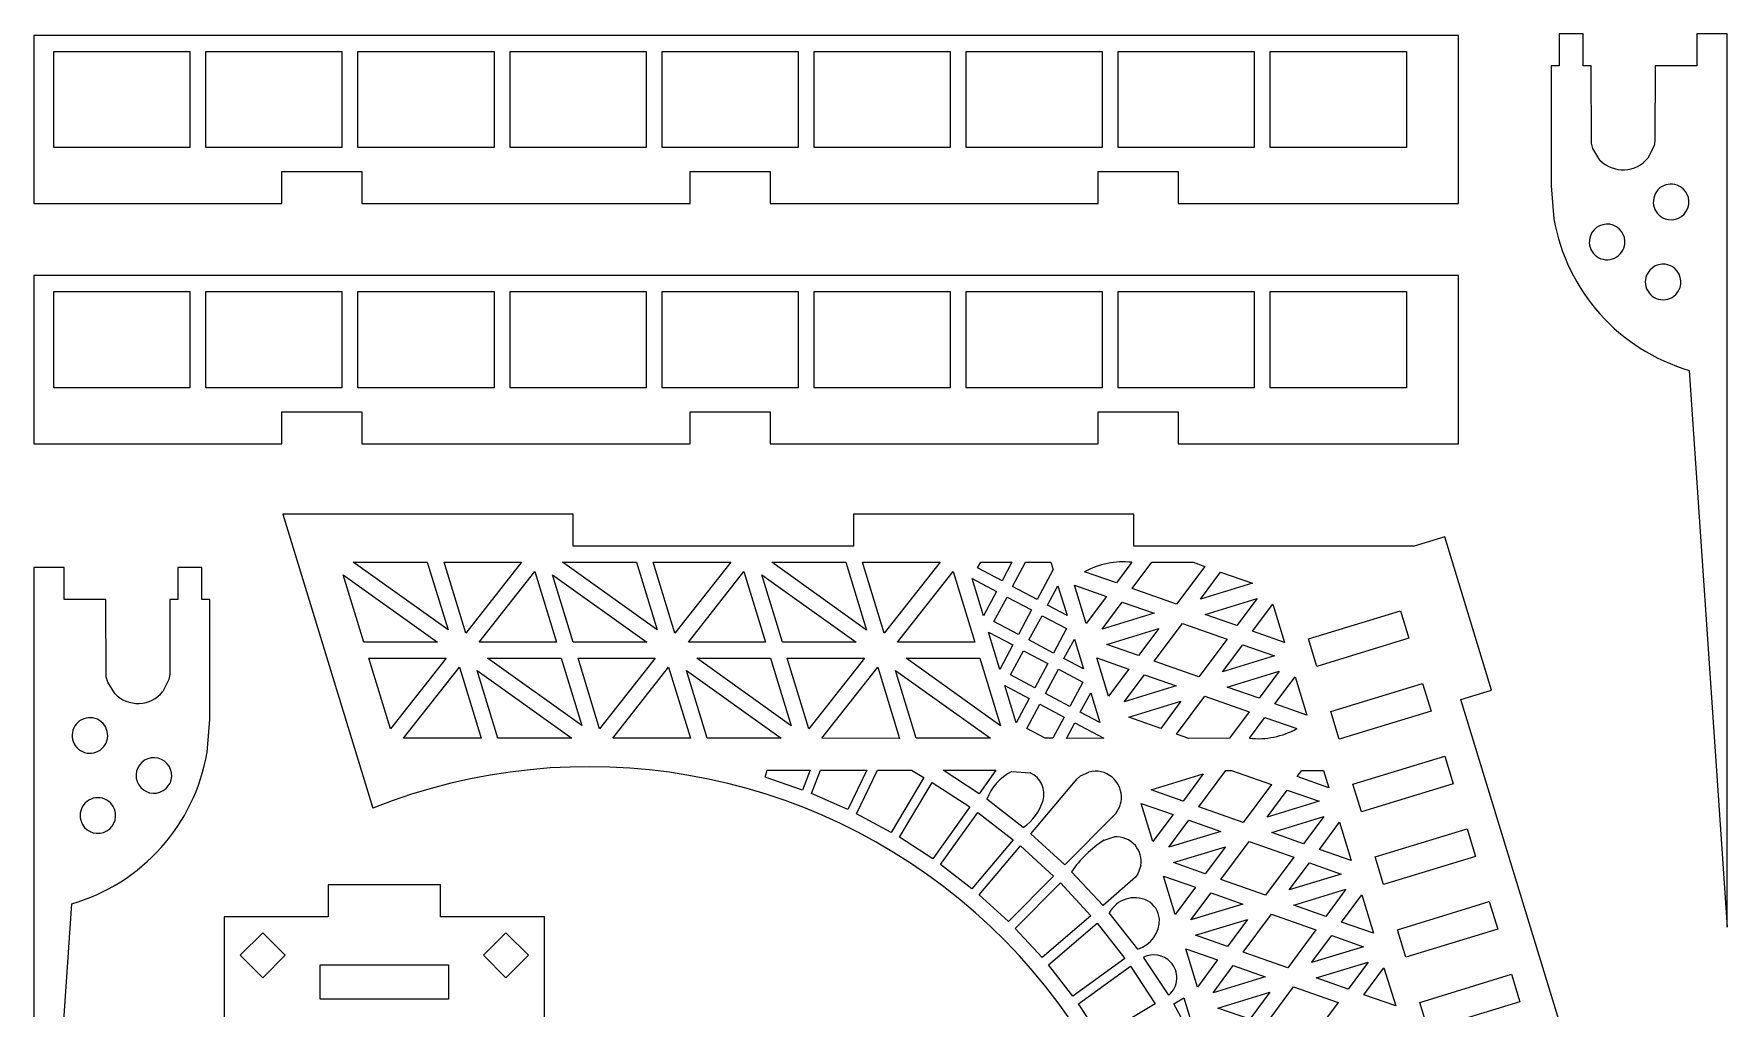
# Model space of a CAD drawing. Extents: x -170 to 20, y -131 to 140.
# Drawn here: x -169.6 to -0.3, y 42.3 to 139.7 of the extents above; entities that cross this region are included whole.
import ezdxf

# ---------------------------------------------------------------- set-up
doc = ezdxf.new("R2010")
doc.units = 0
doc.header["$MEASUREMENT"] = 0
doc.layers.add('CYAN', color=4, linetype='Continuous')

msp = doc.modelspace()

# ---------------------------------------------------------------- linework, layer by layer
at = {"layer": 'CYAN'}
for p, q in [((-27.188992, 139.566493), (-169.588992, 139.566493)), ((-169.588992, 139.566493), (-169.588992, 122.766493)), ((-27.188992, 122.766493), (-27.188992, 139.566493)), ((-14.721992, 139.733493), (-17.121992, 139.733493)), ((-17.121992, 139.733493), (-17.121992, 136.533493)), ((-14.721992, 136.533493), (-14.721992, 139.733493)), ((-0.321992, 139.733493), (-3.361992, 139.733493)), ((-3.361992, 139.733493), (-3.361992, 136.533493)), ((-0.321992, 50.433493), (-0.321992, 139.733493)), ((-167.588992, 128.366493), (-167.588992, 137.966493)), ((-167.588992, 137.966493), (-153.988992, 137.966493)), ((-153.988992, 137.966493), (-153.988992, 128.366493)), ((-152.388992, 128.366493), (-152.388992, 137.966493)), ((-152.388992, 137.966493), (-138.788992, 137.966493)), ((-138.788992, 137.966493), (-138.788992, 128.366493)), ((-137.188992, 128.366493), (-137.188992, 137.966493)), ((-137.188992, 137.966493), (-123.588992, 137.966493)), ((-123.588992, 137.966493), (-123.588992, 128.366493)), ((-121.988992, 128.366493), (-121.988992, 137.966493)), ((-121.988992, 137.966493), (-108.388992, 137.966493)), ((-108.388992, 137.966493), (-108.388992, 128.366493)), ((-106.788992, 128.366493), (-106.788992, 137.966493)), ((-106.788992, 137.966493), (-93.188992, 137.966493)), ((-93.188992, 137.966493), (-93.188992, 128.366493)), ((-91.588992, 128.366493), (-91.588992, 137.966493)), ((-91.588992, 137.966493), (-77.988992, 137.966493)), ((-77.988992, 137.966493), (-77.988992, 128.366493)), ((-76.388992, 128.366493), (-76.388992, 137.966493)), ((-76.388992, 137.966493), (-62.788992, 137.966493)), ((-62.788992, 137.966493), (-62.788992, 128.366493)), ((-61.188992, 128.366493), (-61.188992, 137.966493)), ((-61.188992, 137.966493), (-47.588992, 137.966493)), ((-47.588992, 137.966493), (-47.588992, 128.366493)), ((-45.988992, 128.366493), (-45.988992, 137.966493)), ((-45.988992, 137.966493), (-32.388992, 137.966493)), ((-32.388992, 137.966493), (-32.388992, 128.366493)), ((-17.121992, 136.533493), (-17.921992, 136.533493)), ((-17.921992, 136.533493), (-17.921992, 124.533493)), ((-13.921992, 136.533493), (-14.721992, 136.533493)), ((-13.881992, 128.793493), (-13.921992, 136.533493)), ((-7.521992, 136.533493), (-7.541992, 129.053493)), ((-3.361992, 136.533493), (-7.521992, 136.533493)), ((-13.741992, 128.273493), (-13.881992, 128.793493)), ((-7.541992, 129.053493), (-7.621992, 128.533493)), ((-153.988992, 128.366493), (-167.588992, 128.366493)), ((-138.788992, 128.366493), (-152.388992, 128.366493)), ((-123.588992, 128.366493), (-137.188992, 128.366493)), ((-108.388992, 128.366493), (-121.988992, 128.366493)), ((-93.188992, 128.366493), (-106.788992, 128.366493)), ((-77.988992, 128.366493), (-91.588992, 128.366493)), ((-62.788992, 128.366493), (-76.388992, 128.366493)), ((-47.588992, 128.366493), (-61.188992, 128.366493)), ((-32.388992, 128.366493), (-45.988992, 128.366493)), ((-13.041992, 127.113493), (-13.741992, 128.273493)), ((-7.621992, 128.533493), (-8.241992, 127.313493)), ((-144.788992, 122.766493), (-144.788992, 125.966493)), ((-144.788992, 125.966493), (-136.788992, 125.966493)), ((-136.788992, 125.966493), (-136.788992, 122.766493)), ((-103.988992, 122.766493), (-103.988992, 125.966493)), ((-103.988992, 125.966493), (-95.988992, 125.966493)), ((-95.988992, 125.966493), (-95.988992, 122.766493)), ((-63.188992, 122.766493), (-63.188992, 125.966493)), ((-63.188992, 125.966493), (-55.188992, 125.966493)), ((-55.188992, 125.966493), (-55.188992, 122.766493)), ((-17.921992, 124.533493), (-17.641992, 121.253493)), ((-169.588992, 122.766493), (-144.788992, 122.766493)), ((-136.788992, 122.766493), (-103.988992, 122.766493)), ((-95.988992, 122.766493), (-63.188992, 122.766493)), ((-55.188992, 122.766493), (-27.188992, 122.766493)), ((-27.188992, 115.566493), (-169.588992, 115.566493)), ((-169.588992, 115.566493), (-169.588992, 98.766493)), ((-27.188992, 98.766493), (-27.188992, 115.566493)), ((-167.588992, 104.366493), (-167.588992, 113.966493)), ((-167.588992, 113.966493), (-153.988992, 113.966493)), ((-153.988992, 113.966493), (-153.988992, 104.366493)), ((-152.388992, 104.366493), (-152.388992, 113.966493)), ((-152.388992, 113.966493), (-138.788992, 113.966493)), ((-138.788992, 113.966493), (-138.788992, 104.366493)), ((-137.188992, 104.366493), (-137.188992, 113.966493)), ((-137.188992, 113.966493), (-123.588992, 113.966493)), ((-123.588992, 113.966493), (-123.588992, 104.366493)), ((-121.988992, 104.366493), (-121.988992, 113.966493)), ((-121.988992, 113.966493), (-108.388992, 113.966493)), ((-108.388992, 113.966493), (-108.388992, 104.366493)), ((-106.788992, 104.366493), (-106.788992, 113.966493)), ((-106.788992, 113.966493), (-93.188992, 113.966493)), ((-93.188992, 113.966493), (-93.188992, 104.366493)), ((-91.588992, 104.366493), (-91.588992, 113.966493)), ((-91.588992, 113.966493), (-77.988992, 113.966493)), ((-77.988992, 113.966493), (-77.988992, 104.366493)), ((-76.388992, 104.366493), (-76.388992, 113.966493)), ((-76.388992, 113.966493), (-62.788992, 113.966493)), ((-62.788992, 113.966493), (-62.788992, 104.366493)), ((-61.188992, 104.366493), (-61.188992, 113.966493)), ((-61.188992, 113.966493), (-47.588992, 113.966493)), ((-47.588992, 113.966493), (-47.588992, 104.366493)), ((-45.988992, 104.366493), (-45.988992, 113.966493)), ((-45.988992, 113.966493), (-32.388992, 113.966493)), ((-32.388992, 113.966493), (-32.388992, 104.366493)), ((-4.101992, 106.093493), (-0.321992, 50.433493)), ((-153.988992, 104.366493), (-167.588992, 104.366493)), ((-138.788992, 104.366493), (-152.388992, 104.366493)), ((-123.588992, 104.366493), (-137.188992, 104.366493)), ((-108.388992, 104.366493), (-121.988992, 104.366493)), ((-93.188992, 104.366493), (-106.788992, 104.366493)), ((-77.988992, 104.366493), (-91.588992, 104.366493)), ((-62.788992, 104.366493), (-76.388992, 104.366493)), ((-47.588992, 104.366493), (-61.188992, 104.366493)), ((-32.388992, 104.366493), (-45.988992, 104.366493)), ((-144.788992, 98.766493), (-144.788992, 101.966493)), ((-144.788992, 101.966493), (-136.788992, 101.966493)), ((-136.788992, 101.966493), (-136.788992, 98.766493)), ((-103.988992, 98.766493), (-103.988992, 101.966493)), ((-103.988992, 101.966493), (-95.988992, 101.966493)), ((-95.988992, 101.966493), (-95.988992, 98.766493)), ((-63.188992, 98.766493), (-63.188992, 101.966493)), ((-63.188992, 101.966493), (-55.188992, 101.966493)), ((-55.188992, 101.966493), (-55.188992, 98.766493)), ((-169.588992, 98.766493), (-144.788992, 98.766493)), ((-136.788992, 98.766493), (-103.988992, 98.766493)), ((-95.988992, 98.766493), (-63.188992, 98.766493)), ((-55.188992, 98.766493), (-27.188992, 98.766493)), ((-115.684992, 91.729493), (-144.691992, 91.728493)), ((-144.691992, 91.728493), (-135.704992, 62.331493)), ((-115.688992, 88.528493), (-115.684992, 91.729493)), ((-87.658992, 91.723493), (-87.662992, 88.522493)), ((-59.631992, 91.717493), (-87.658992, 91.723493)), ((-59.636992, 88.516493), (-59.631992, 91.717493)), ((-87.662992, 88.522493), (-115.688992, 88.528493)), ((-31.609992, 88.510493), (-59.636992, 88.516493)), ((-28.549992, 89.445493), (-31.609992, 88.510493)), ((-23.871992, 74.144493), (-28.549992, 89.445493)), ((-166.548992, 86.399493), (-169.588992, 86.399493)), ((-169.588992, 86.399493), (-169.588992, -2.900507)), ((-166.548992, 83.199493), (-166.548992, 86.399493)), ((-152.788992, 86.399493), (-155.188992, 86.399493)), ((-155.188992, 86.399493), (-155.188992, 83.199493)), ((-152.788992, 83.199493), (-152.788992, 86.399493)), ((-137.662992, 86.934493), (-130.260992, 86.938493)), ((-128.184992, 80.148493), (-137.662992, 86.934493)), ((-130.260992, 86.938493), (-128.184992, 80.148493)), ((-128.584992, 86.928493), (-120.827992, 86.936493)), ((-126.415992, 79.832493), (-128.584992, 86.928493)), ((-120.827992, 86.936493), (-126.415992, 79.832493)), ((-116.747992, 86.929493), (-109.345992, 86.933493)), ((-107.269992, 80.143493), (-116.747992, 86.929493)), ((-109.345992, 86.933493), (-107.269992, 80.143493)), ((-107.669992, 86.923493), (-99.912992, 86.931493)), ((-105.499992, 79.827493), (-107.669992, 86.923493)), ((-99.912992, 86.931493), (-105.499992, 79.827493)), ((-95.832992, 86.923493), (-88.429992, 86.928493)), ((-86.354992, 80.138493), (-95.832992, 86.923493)), ((-88.429992, 86.928493), (-86.354992, 80.138493)), ((-86.753992, 86.917493), (-78.997992, 86.926493)), ((-84.584992, 79.822493), (-86.753992, 86.917493)), ((-78.997992, 86.926493), (-84.584992, 79.822493)), ((-75.247992, 86.357493), (-74.935992, 86.912493)), ((-72.799992, 85.056493), (-75.247992, 86.357493)), ((-74.935992, 86.912493), (-71.822992, 86.923493)), ((-71.822992, 86.923493), (-72.799992, 85.056493)), ((-71.750992, 84.498493), (-70.462992, 86.921493)), ((-70.462992, 86.921493), (-67.932992, 86.920493)), ((-67.932992, 86.920493), (-67.709992, 86.194493)), ((-59.834992, 86.907493), (-61.379992, 84.846493)), ((-59.805992, 84.281493), (-57.847992, 86.908493)), ((-57.847992, 86.908493), (-53.710992, 86.918493)), ((-52.537992, 86.503493), (-55.352992, 82.715493)), ((-53.710992, 86.918493), (-52.537992, 86.503493)), ((-138.656992, 85.668493), (-129.234992, 78.928493)), ((-136.597992, 78.936493), (-138.656992, 85.668493)), ((-125.071992, 78.925493), (-119.516992, 85.998493)), ((-119.516992, 85.998493), (-117.352992, 78.922493)), ((-117.740992, 85.663493), (-108.318992, 78.923493)), ((-115.682992, 78.930493), (-117.740992, 85.663493)), ((-104.155992, 78.920493), (-98.601992, 85.993493)), ((-98.601992, 85.993493), (-96.437992, 78.917493)), ((-94.767992, 78.925493), (-96.825992, 85.658493)), ((-96.825992, 85.658493), (-87.403992, 78.918493)), ((-83.240992, 78.915493), (-77.685992, 85.988493)), ((-77.685992, 85.988493), (-75.522992, 78.911493)), ((-74.658992, 81.560493), (-75.798992, 85.289493)), ((-75.798992, 85.289493), (-73.357992, 84.007493)), ((-67.709992, 86.194493), (-69.303992, 83.197493)), ((-61.379992, 84.846493), (-64.565992, 85.963493)), ((-52.980992, 83.231493), (-50.963992, 85.939493)), ((-47.777992, 84.821493), (-52.980992, 83.231493)), ((-50.963992, 85.939493), (-47.777992, 84.821493)), ((-162.388992, 83.199493), (-166.548992, 83.199493)), ((-162.348992, 75.459493), (-162.388992, 83.199493)), ((-155.988992, 83.199493), (-156.008992, 75.719493)), ((-155.188992, 83.199493), (-155.988992, 83.199493)), ((-151.988992, 83.199493), (-152.788992, 83.199493)), ((-151.988992, 71.199493), (-151.988992, 83.199493)), ((-73.357992, 84.007493), (-74.658992, 81.560493)), ((-73.609992, 81.002493), (-72.302992, 83.430493)), ((-72.302992, 83.430493), (-69.861992, 82.148493)), ((-69.303992, 83.197493), (-71.750992, 84.498493)), ((-68.254992, 82.639493), (-67.212992, 84.568493)), ((-67.212992, 84.568493), (-66.306992, 81.603493)), ((-65.554992, 84.615493), (-62.368992, 83.498493)), ((-64.384992, 80.790493), (-65.554992, 84.615493)), ((-62.368992, 83.498493), (-64.384992, 80.790493)), ((-55.352992, 82.715493), (-59.805992, 84.281493)), ((-52.512992, 81.701493), (-47.309992, 83.291493)), ((-47.309992, 83.291493), (-49.326992, 80.583493)), ((-69.861992, 82.148493), (-71.162992, 79.701493)), ((-70.113992, 79.143493), (-68.806992, 81.571493)), ((-68.806992, 81.571493), (-66.364992, 80.289493)), ((-66.306992, 81.603493), (-68.254992, 82.639493)), ((-62.810992, 80.225493), (-60.794992, 82.933493)), ((-57.608992, 81.816493), (-62.810992, 80.225493)), ((-60.794992, 82.933493), (-57.608992, 81.816493)), ((-49.326992, 80.583493), (-52.512992, 81.701493)), ((-47.752992, 80.019493), (-45.736992, 82.727493)), ((-45.736992, 82.727493), (-44.566992, 78.901493)), ((-42.166992, 79.259493), (-32.985992, 82.066493)), ((-32.985992, 82.066493), (-32.143992, 79.312493)), ((-73.021992, 76.204493), (-74.161992, 79.934493)), ((-74.161992, 79.934493), (-71.720992, 78.652493)), ((-71.162992, 79.701493), (-73.609992, 81.002493)), ((-66.364992, 80.289493), (-67.666992, 77.842493)), ((-62.343992, 78.695493), (-57.140992, 80.286493)), ((-57.140992, 80.286493), (-59.157992, 77.578493)), ((-57.583992, 77.013493), (-54.768992, 80.802493)), ((-54.768992, 80.802493), (-50.315992, 79.235493)), ((-44.566992, 78.901493), (-47.752992, 80.019493)), ((-129.234992, 78.928493), (-136.597992, 78.936493)), ((-117.352992, 78.922493), (-125.071992, 78.925493)), ((-108.318992, 78.923493), (-115.682992, 78.930493)), ((-96.437992, 78.917493), (-104.155992, 78.920493)), ((-87.403992, 78.918493), (-94.767992, 78.925493)), ((-75.522992, 78.911493), (-83.240992, 78.915493)), ((-71.720992, 78.652493), (-73.021992, 76.204493)), ((-71.972992, 75.647493), (-70.665992, 78.075493)), ((-70.665992, 78.075493), (-68.223992, 76.793493)), ((-67.666992, 77.842493), (-70.113992, 79.143493)), ((-66.617992, 77.284493), (-65.575992, 79.213493)), ((-65.575992, 79.213493), (-64.669992, 76.248493)), ((-59.157992, 77.578493), (-62.343992, 78.695493)), ((-50.315992, 79.235493), (-53.130992, 75.447493)), ((-50.758992, 75.963493), (-48.741992, 78.671493)), ((-48.741992, 78.671493), (-45.555992, 77.553493)), ((-41.324992, 76.505493), (-42.166992, 79.259493)), ((-32.143992, 79.312493), (-41.324992, 76.505493)), ((-136.106992, 77.329493), (-128.388992, 77.325493)), ((-133.949992, 70.271493), (-136.106992, 77.329493)), ((-128.388992, 77.325493), (-133.949992, 70.271493)), ((-132.637992, 69.334493), (-127.050992, 76.438493)), ((-127.050992, 76.438493), (-124.875992, 69.323493)), ((-124.231992, 77.342493), (-116.867992, 77.334493)), ((-114.803992, 70.583493), (-124.231992, 77.342493)), ((-116.867992, 77.334493), (-114.803992, 70.583493)), ((-113.033992, 70.266493), (-115.191992, 77.324493)), ((-115.191992, 77.324493), (-107.473992, 77.320493)), ((-107.473992, 77.320493), (-113.033992, 70.266493)), ((-111.722992, 69.329493), (-106.135992, 76.433493)), ((-106.135992, 76.433493), (-103.959992, 69.318493)), ((-103.316992, 77.336493), (-95.952992, 77.329493)), ((-93.888992, 70.578493), (-103.316992, 77.336493)), ((-95.952992, 77.329493), (-93.888992, 70.578493)), ((-94.275992, 77.319493), (-86.557992, 77.315493)), ((-92.118992, 70.261493), (-94.275992, 77.319493)), ((-86.557992, 77.315493), (-92.118992, 70.261493)), ((-90.806992, 69.324493), (-85.219992, 76.428493)), ((-85.219992, 76.428493), (-83.044992, 69.313493)), ((-82.400992, 77.331493), (-75.036992, 77.324493)), ((-72.972992, 70.572493), (-82.400992, 77.331493)), ((-75.036992, 77.324493), (-72.972992, 70.572493)), ((-68.223992, 76.793493), (-69.525992, 74.345493)), ((-68.476992, 73.788493), (-67.169992, 76.216493)), ((-67.169992, 76.216493), (-64.727992, 74.934493)), ((-64.669992, 76.248493), (-66.617992, 77.284493)), ((-62.162992, 73.522493), (-63.332992, 77.347493)), ((-63.332992, 77.347493), (-60.146992, 76.230493)), ((-60.146992, 76.230493), (-62.162992, 73.522493)), ((-53.130992, 75.447493), (-57.583992, 77.013493)), ((-45.555992, 77.553493), (-50.758992, 75.963493)), ((-162.208992, 74.939493), (-162.348992, 75.459493)), ((-161.508992, 73.779493), (-162.208992, 74.939493)), ((-156.088992, 75.199493), (-156.708992, 73.979493)), ((-156.008992, 75.719493), (-156.088992, 75.199493)), ((-123.204992, 69.332493), (-125.274992, 76.102493)), ((-125.274992, 76.102493), (-115.802992, 69.336493)), ((-104.359992, 76.097493), (-94.887992, 69.331493)), ((-102.289992, 69.327493), (-104.359992, 76.097493)), ((-83.444992, 76.092493), (-73.971992, 69.326493)), ((-81.374992, 69.321493), (-83.444992, 76.092493)), ((-71.384992, 70.849493), (-72.524992, 74.579493)), ((-72.524992, 74.579493), (-70.082992, 73.296493)), ((-69.525992, 74.345493), (-71.972992, 75.647493)), ((-64.727992, 74.934493), (-66.028992, 72.486493)), ((-60.588992, 72.957493), (-58.572992, 75.665493)), ((-55.386992, 74.548493), (-60.588992, 72.957493)), ((-58.572992, 75.665493), (-55.386992, 74.548493)), ((-50.290992, 74.433493), (-45.087992, 76.023493)), ((-45.087992, 76.023493), (-47.104992, 73.315493)), ((-45.530992, 72.751493), (-43.514992, 75.459493)), ((-43.514992, 75.459493), (-42.344992, 71.634493)), ((-39.944992, 71.991493), (-30.763992, 74.798493)), ((-30.763992, 74.798493), (-29.921992, 72.044493)), ((-70.082992, 73.296493), (-71.384992, 70.849493)), ((-66.028992, 72.486493), (-68.476992, 73.788493)), ((-64.979992, 71.929493), (-63.938992, 73.857493)), ((-63.938992, 73.857493), (-63.031992, 70.893493)), ((-60.121992, 71.427493), (-54.918992, 73.018493)), ((-54.918992, 73.018493), (-56.935992, 70.310493)), ((-55.361992, 69.745493), (-52.546992, 73.534493)), ((-52.546992, 73.534493), (-48.093992, 71.967493)), ((-47.104992, 73.315493), (-50.290992, 74.433493)), ((-26.931992, 73.209493), (-23.871992, 74.144493)), ((-16.172992, 38.017493), (-26.931992, 73.209493)), ((-152.268992, 67.919493), (-151.988992, 71.199493)), ((-70.335992, 70.291493), (-69.028992, 72.720493)), ((-69.028992, 72.720493), (-66.586992, 71.437493)), ((-66.586992, 71.437493), (-67.715992, 69.315493)), ((-63.031992, 70.893493), (-64.979992, 71.929493)), ((-56.935992, 70.310493), (-60.121992, 71.427493)), ((-48.093992, 71.967493), (-50.064992, 69.315493)), ((-48.077992, 69.316493), (-46.519992, 71.403493)), ((-46.519992, 71.403493), (-43.333992, 70.285493)), ((-42.344992, 71.634493), (-45.530992, 72.751493)), ((-39.102992, 69.237493), (-39.944992, 71.991493)), ((-29.921992, 72.044493), (-39.102992, 69.237493)), ((-68.493992, 69.328493), (-70.335992, 70.291493)), ((-66.355992, 69.312493), (-65.531992, 70.861493)), ((-65.531992, 70.861493), (-62.615992, 69.326493)), ((-54.138992, 69.303493), (-55.361992, 69.745493)), ((-124.875992, 69.323493), (-132.637992, 69.334493)), ((-115.802992, 69.336493), (-123.204992, 69.332493)), ((-103.959992, 69.318493), (-111.722992, 69.329493)), ((-94.887992, 69.331493), (-102.289992, 69.327493)), ((-83.044992, 69.313493), (-90.806992, 69.324493)), ((-73.971992, 69.326493), (-81.374992, 69.321493)), ((-67.715992, 69.315493), (-68.493992, 69.328493)), ((-62.615992, 69.326493), (-66.355992, 69.312493)), ((-50.064992, 69.315493), (-54.138992, 69.303493)), ((-96.497992, 65.430493), (-96.289992, 66.121493)), ((-96.289992, 66.121493), (-91.981992, 66.120493)), ((-91.981992, 66.120493), (-92.758992, 64.147493)), ((-91.856992, 63.795493), (-90.956992, 66.120493)), ((-90.956992, 66.120493), (-86.313992, 66.117493)), ((-86.313992, 66.117493), (-88.233992, 62.205493)), ((-87.370992, 61.779493), (-85.249992, 66.129493)), ((-85.249992, 66.129493), (-81.859992, 66.120493)), ((-81.859992, 66.120493), (-80.617992, 65.412493)), ((-75.097992, 63.774493), (-78.682992, 66.129493)), ((-78.682992, 66.129493), (-73.432992, 66.124493)), ((-73.432992, 66.124493), (-75.097992, 63.774493)), ((-53.139992, 62.477493), (-50.441992, 66.105493)), ((-50.441992, 66.105493), (-49.878992, 66.109493)), ((-49.878992, 66.109493), (-45.871992, 64.699493)), ((-43.308992, 65.483493), (-42.830992, 66.110493)), ((-42.830992, 66.110493), (-40.654992, 66.106493)), ((-40.654992, 66.106493), (-40.122992, 64.366493)), ((-37.722992, 64.723493), (-28.541992, 67.530493)), ((-28.541992, 67.530493), (-27.699992, 64.776493)), ((-92.758992, 64.147493), (-96.497992, 65.430493)), ((-80.617992, 65.412493), (-83.893992, 59.914493)), ((-83.051992, 59.418493), (-79.795992, 64.910493)), ((-79.795992, 64.910493), (-76.035992, 62.463493)), ((-71.841992, 65.983493), (-69.990992, 65.879493)), ((-69.940992, 59.767493), (-65.305992, 65.262493)), ((-65.305992, 65.262493), (-64.956992, 65.557493)), ((-64.956992, 65.557493), (-64.130992, 65.935493)), ((-57.899992, 64.159493), (-52.696992, 65.750493)), ((-52.696992, 65.750493), (-54.713992, 63.042493)), ((-45.871992, 64.699493), (-48.686992, 60.911493)), ((-40.122992, 64.366493), (-43.308992, 65.483493)), ((-36.880992, 61.969493), (-37.722992, 64.723493)), ((-27.699992, 64.776493), (-36.880992, 61.969493)), ((-88.233992, 62.205493), (-91.856992, 63.795493)), ((-70.677992, 60.399493), (-74.321992, 63.217493)), ((-57.718992, 58.986493), (-58.888992, 62.811493)), ((-58.888992, 62.811493), (-55.702992, 61.694493)), ((-54.713992, 63.042493), (-57.899992, 64.159493)), ((-46.313992, 61.427493), (-44.297992, 64.135493)), ((-41.111992, 63.018493), (-46.313992, 61.427493)), ((-44.297992, 64.135493), (-41.111992, 63.018493)), ((-83.893992, 59.914493), (-87.370992, 61.779493)), ((-76.035992, 62.463493), (-79.734992, 57.254493)), ((-78.957992, 56.696493), (-75.239992, 61.911493)), ((-75.239992, 61.911493), (-71.702992, 59.165493)), ((-61.613992, 61.602493), (-66.526992, 56.670493)), ((-55.702992, 61.694493), (-57.718992, 58.986493)), ((-56.144992, 58.421493), (-54.128992, 61.129493)), ((-54.128992, 61.129493), (-50.942992, 60.012493)), ((-48.686992, 60.911493), (-53.139992, 62.477493)), ((-45.846992, 59.897493), (-40.643992, 61.487493)), ((-40.643992, 61.487493), (-42.660992, 58.780493)), ((-79.734992, 57.254493), (-83.051992, 59.418493)), ((-66.526992, 56.670493), (-69.940992, 59.767493)), ((-62.611992, 59.121493), (-61.584992, 59.456493)), ((-50.942992, 60.012493), (-56.144992, 58.421493)), ((-42.660992, 58.780493), (-45.846992, 59.897493)), ((-41.086992, 58.215493), (-39.070992, 60.923493)), ((-39.070992, 60.923493), (-37.900992, 57.098493)), ((-35.500992, 57.455493), (-26.319992, 60.262493)), ((-26.319992, 60.262493), (-25.477992, 57.508493)), ((-71.702992, 59.165493), (-75.810992, 54.270493)), ((-75.079992, 53.657493), (-70.970992, 58.552493)), ((-70.970992, 58.552493), (-67.661992, 55.528493)), ((-55.676992, 56.891493), (-50.474992, 58.482493)), ((-50.474992, 58.482493), (-52.491992, 55.774493)), ((-50.917992, 55.209493), (-48.101992, 58.998493)), ((-48.101992, 58.998493), (-43.649992, 57.432493)), ((-37.900992, 57.098493), (-41.086992, 58.215493)), ((-75.810992, 54.270493), (-78.957992, 56.696493)), ((-62.711992, 52.607493), (-65.854992, 55.976493)), ((-58.930992, 56.587493), (-59.222992, 55.766493)), ((-52.491992, 55.774493), (-55.676992, 56.891493)), ((-43.649992, 57.432493), (-46.464992, 53.643493)), ((-44.091992, 54.159493), (-42.075992, 56.867493)), ((-42.075992, 56.867493), (-38.889992, 55.750493)), ((-34.658992, 54.701493), (-35.500992, 57.455493)), ((-25.477992, 57.508493), (-34.658992, 54.701493)), ((-128.955992, 54.666493), (-140.155992, 54.666493)), ((-140.155992, 54.666493), (-140.155992, 51.466493)), ((-128.955992, 51.466493), (-128.955992, 54.666493)), ((-67.661992, 55.528493), (-72.172992, 50.991493)), ((-71.481992, 50.303493), (-66.976992, 54.859493)), ((-66.976992, 54.859493), (-63.920992, 51.568493)), ((-59.452992, 55.423493), (-62.711992, 52.607493)), ((-59.222992, 55.766493), (-59.452992, 55.423493)), ((-56.666992, 55.543493), (-53.480992, 54.426493)), ((-55.496992, 51.718493), (-56.666992, 55.543493)), ((-53.480992, 54.426493), (-55.496992, 51.718493)), ((-46.464992, 53.643493), (-50.917992, 55.209493)), ((-38.889992, 55.750493), (-44.091992, 54.159493)), ((-43.624992, 52.629493), (-38.421992, 54.220493)), ((-38.421992, 54.220493), (-40.438992, 51.512493)), ((-169.588992, -2.900507), (-165.808992, 52.759493)), ((-72.172992, 50.991493), (-75.079992, 53.657493)), ((-53.922992, 51.154493), (-51.906992, 53.861493)), ((-48.720992, 52.744493), (-53.922992, 51.154493)), ((-51.906992, 53.861493), (-48.720992, 52.744493)), ((-40.438992, 51.512493), (-43.624992, 52.629493)), ((-38.864992, 50.947493), (-36.848992, 53.655493)), ((-36.848992, 53.655493), (-35.678992, 49.830493)), ((-33.278992, 50.187493), (-24.097992, 52.994493)), ((-24.097992, 52.994493), (-23.255992, 50.240493)), ((-140.155992, 51.466493), (-150.555992, 51.466493)), ((-150.555992, 51.466493), (-150.555992, 41.066493)), ((-118.555992, 51.466493), (-128.955992, 51.466493)), ((-118.555992, 41.066493), (-118.555992, 51.466493)), ((-63.920992, 51.568493), (-68.795992, 47.401493)), ((-68.174992, 46.671493), (-63.300992, 50.838493)), ((-63.300992, 50.838493), (-60.528992, 47.314493)), ((-59.221992, 48.237493), (-62.091992, 51.877493)), ((-53.454992, 49.623493), (-48.252992, 51.214493)), ((-48.252992, 51.214493), (-50.269992, 48.506493)), ((-48.695992, 47.942493), (-45.879992, 51.730493)), ((-45.879992, 51.730493), (-41.427992, 50.164493)), ((-35.678992, 49.830493), (-38.864992, 50.947493)), ((-148.975992, 47.626493), (-146.715992, 49.886493)), ((-146.715992, 49.886493), (-144.455992, 47.626493)), ((-124.655992, 47.626493), (-122.395992, 49.886493)), ((-122.395992, 49.886493), (-120.135992, 47.626493)), ((-68.795992, 47.401493), (-71.481992, 50.303493)), ((-50.269992, 48.506493), (-53.454992, 49.623493)), ((-41.427992, 50.164493), (-44.242992, 46.375493)), ((-41.869992, 46.891493), (-39.853992, 49.599493)), ((-39.853992, 49.599493), (-36.667992, 48.482493)), ((-32.436992, 47.433493), (-33.278992, 50.187493)), ((-23.255992, 50.240493), (-32.436992, 47.433493)), ((-146.715992, 45.366493), (-148.975992, 47.626493)), ((-144.455992, 47.626493), (-146.715992, 45.366493)), ((-122.395992, 45.366493), (-124.655992, 47.626493)), ((-120.135992, 47.626493), (-122.395992, 45.366493)), ((-56.141992, 43.636493), (-58.659992, 47.426493)), ((-54.444992, 48.275493), (-51.258992, 47.158493)), ((-53.274992, 44.450493), (-54.444992, 48.275493)), ((-44.242992, 46.375493), (-48.695992, 47.942493)), ((-36.667992, 48.482493), (-41.869992, 46.891493)), ((-140.955992, 43.246493), (-140.955992, 46.666493)), ((-140.955992, 46.666493), (-128.155992, 46.666493)), ((-128.155992, 46.666493), (-128.155992, 43.246493)), ((-65.716992, 43.553493), (-68.174992, 46.671493)), ((-60.528992, 47.314493), (-65.716992, 43.553493)), ((-65.165992, 42.780493), (-59.973992, 46.522493)), ((-59.973992, 46.522493), (-57.491992, 42.784493)), ((-51.258992, 47.158493), (-53.274992, 44.450493)), ((-51.700992, 43.886493), (-49.684992, 46.594493)), ((-49.684992, 46.594493), (-46.498992, 45.476493)), ((-41.402992, 45.361493), (-36.199992, 46.952493)), ((-36.199992, 46.952493), (-38.216992, 44.244493)), ((-36.642992, 43.679493), (-34.626992, 46.387493)), ((-34.626992, 46.387493), (-33.456992, 42.562493)), ((-31.056992, 42.919493), (-21.875992, 45.726493)), ((-21.875992, 45.726493), (-21.033992, 42.972493)), ((-46.498992, 45.476493), (-51.700992, 43.886493)), ((-46.473992, 40.674493), (-43.657992, 44.462493)), ((-43.657992, 44.462493), (-39.205992, 42.896493)), ((-38.216992, 44.244493), (-41.402992, 45.361493)), ((-128.155992, 43.246493), (-140.955992, 43.246493)), ((-62.983992, 39.474493), (-65.165992, 42.780493)), ((-57.491992, 42.784493), (-62.983992, 39.474493)), ((-55.631992, 42.788493), (-54.623992, 43.389493)), ((-52.863992, 37.633493), (-55.631992, 42.788493)), ((-54.623992, 43.389493), (-52.863992, 37.633493)), ((-51.232992, 42.356493), (-46.030992, 43.946493)), ((-48.047992, 41.238493), (-51.232992, 42.356493)), ((-46.030992, 43.946493), (-48.047992, 41.238493)), ((-39.205992, 42.896493), (-42.020992, 39.107493)), ((-33.456992, 42.562493), (-36.642992, 43.679493)), ((-30.214992, 40.165493), (-31.056992, 42.919493)), ((-21.033992, 42.972493), (-30.214992, 40.165493))]:
    msp.add_line(p, q, dxfattribs=at)
for centre, radius, start, end in [((-10.674173, 129.479653), 3.347429, -135.020095, -88.42201), ((-10.720475, 129.318282), 3.187798, -87.510194, -38.96861), ((-5.922492, 122.932993), 1.779755, 70.007267, 250.007269), ((-5.922492, 122.932993), 1.779755, -109.992731, 70.007267), ((1.302279, 124.54682), 19.228401, -170.1381, -106.32328), ((-12.322492, 118.932993), 1.779755, -19.992734, 160.007263), ((-12.322492, 118.932993), 1.779755, 160.007263, 340.007266), ((-6.722584, 114.933335), 1.779978, 149.9937, 330.005487), ((-6.722584, 114.933335), 1.779978, -29.99452, 149.993714), ((-60.686487, 78.847828), 8.10452, 83.96913, 118.599487), ((-159.141173, 76.145653), 3.347429, -135.020095, -88.42201), ((-159.187475, 75.984282), 3.187798, -87.510194, -38.96861), ((-163.989273, 69.599891), 1.779926, 109.998236, 290.017479), ((-163.988711, 69.600096), 1.779926, -70.001762, 110.017477), ((-47.288246, 77.547342), 8.26865, -95.480724, -61.430633), ((-171.188505, 71.190708), 19.20023, -73.729078, -9.809548), ((-157.58889, 65.599713), 1.780225, 19.996851, 199.977615), ((-157.589094, 65.600274), 1.780225, -160.003151, 19.977612), ((-114.095882, 8.079256), 58.397423, -77.717608, 111.717798), ((-63.443568, 63.522935), 2.508583, 48.975861, 105.904146), ((-69.611386, 61.488743), 5.017807, 116.393786, 159.847313), ((-71.015685, 63.712989), 2.396609, -14.930905, 64.687219), ((-63.484093, 63.423632), 2.61033, -44.240047, 49.735501), ((-163.188992, 61.599493), 1.780411, 29.992361, 209.992367), ((-73.855369, 64.804279), 5.431193, -54.195335, -18.338136), ((-163.189425, 61.600244), 1.780411, -149.979766, 29.964484), ((-61.37065, 56.980909), 2.484847, 40.494119, 94.948468), ((-56.580647, 49.657681), 11.222338, 122.509606, 145.73255), ((-61.340861, 57.005952), 2.44593, -9.850834, 40.50113), ((-59.54446, 50.45915), 2.915754, 64.255845, 150.893045), ((-59.408256, 51.026589), 2.348741, 5.666359, 61.234804), ((-60.158293, 51.180428), 3.088288, -72.351422, 1.448481), ((-57.625211, 45.404712), 2.271205, 42.993906, 117.104112), ((-57.597116, 45.377856), 2.269301, -50.117059, 43.973632)]:
    msp.add_arc(centre, radius, start, end, dxfattribs=at)

doc.saveas('drawing.dxf')
